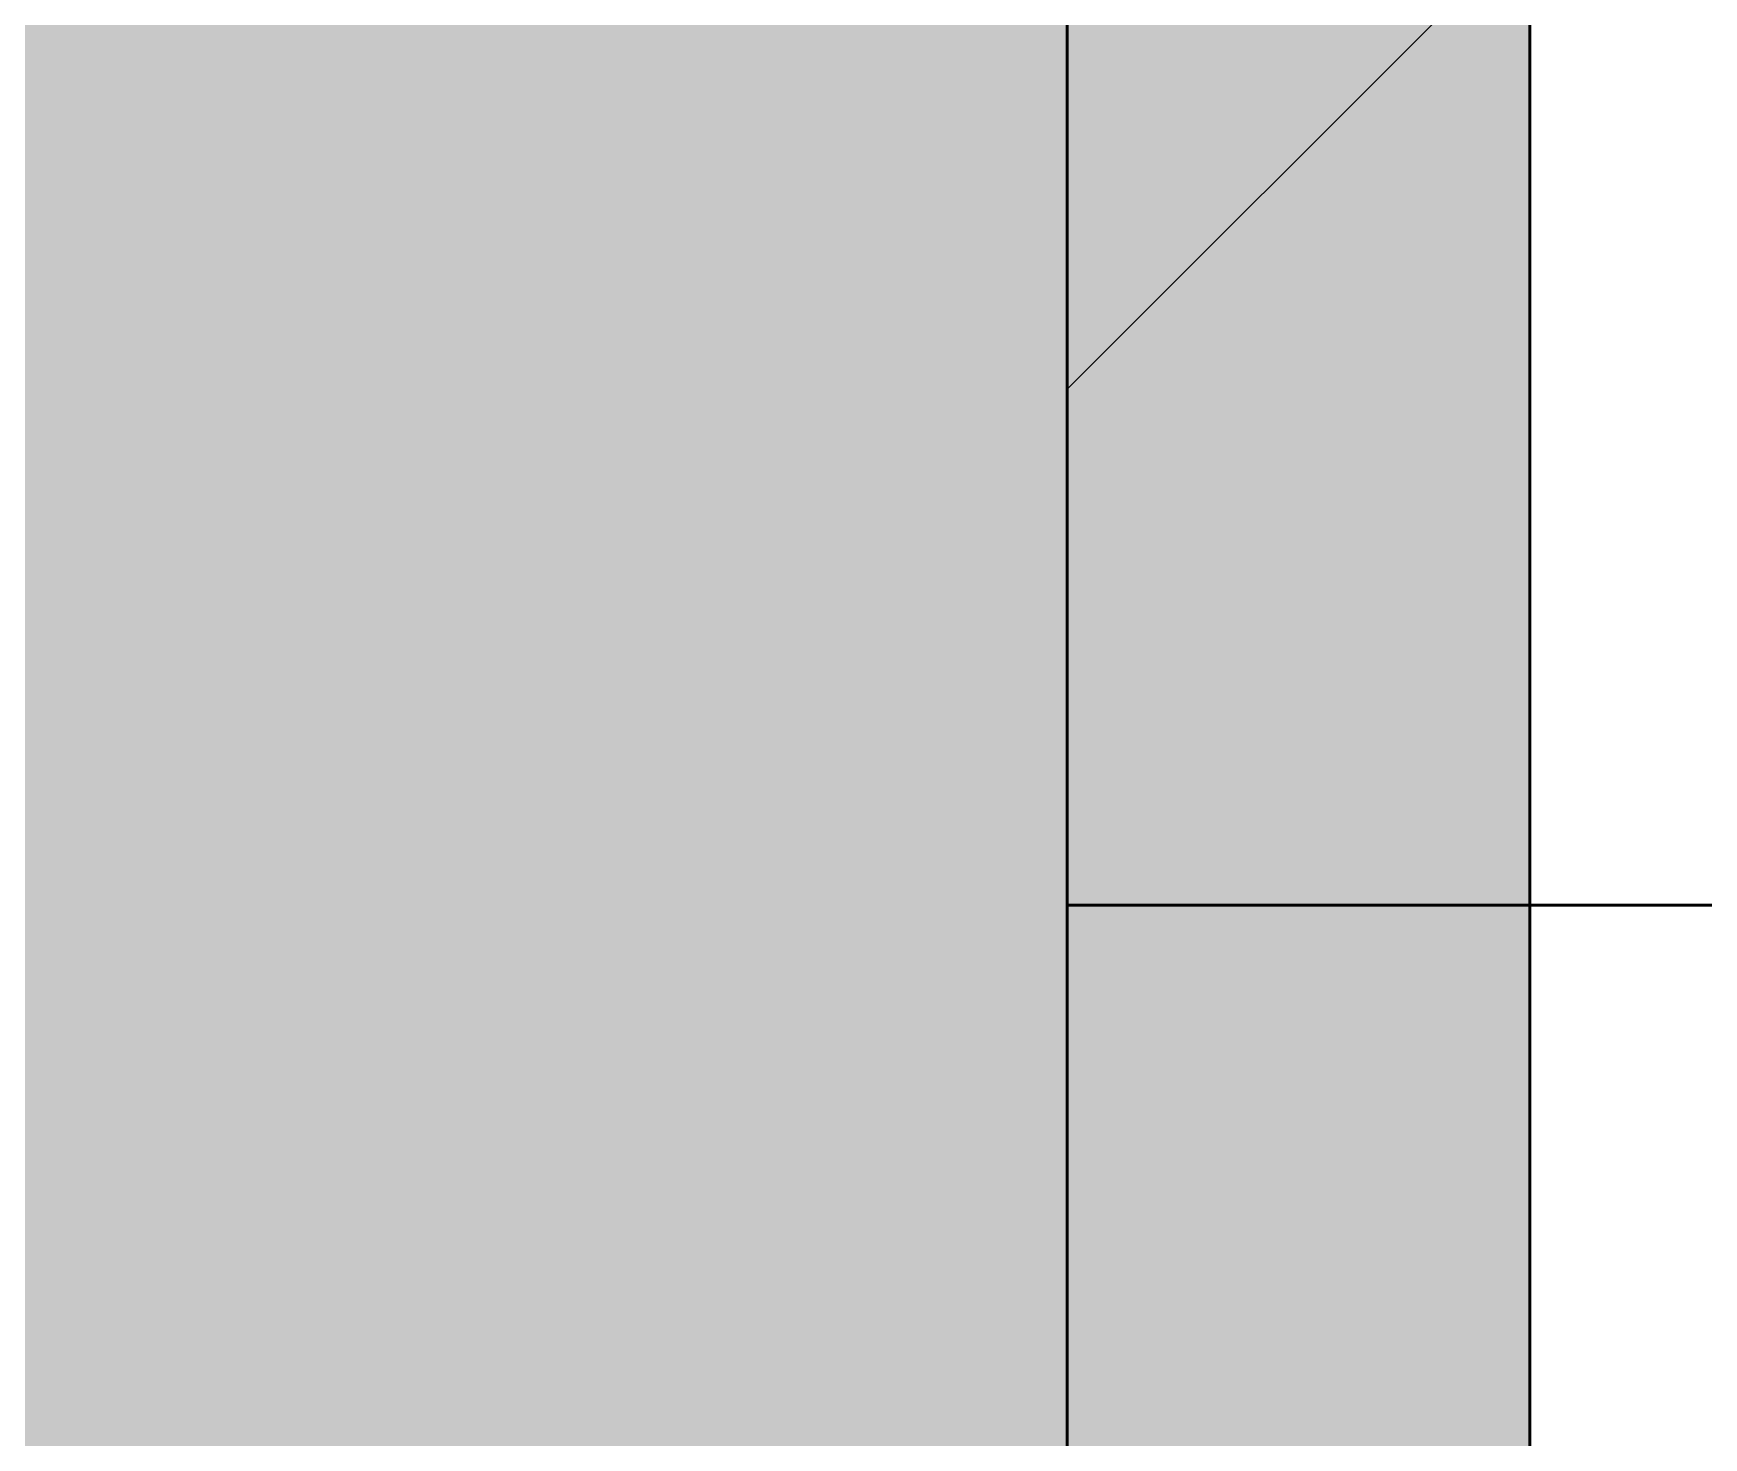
# Model space of a CAD drawing. Header units: inches. Extents: x -4266 to -1814, y 9706 to 12441.
# Drawn here: x -2716.35 to -2709.85, y 10011.52 to 10016.98 of the extents above; entities that cross this region are included whole.
import ezdxf

# ---------------------------------------------------------------- set-up
doc = ezdxf.new("R2010")
doc.units = ezdxf.units.IN
doc.header["$MEASUREMENT"] = 0
for name, color, linetype, lineweight in [('0-1', 7, 'Continuous', 5), ('0-3', 7, 'Continuous', 9), ('A-GENM-3', 250, 'Continuous', 50), ('A-GENM-6', 253, 'Continuous', 9), ('A-WALL-2', 250, 'Continuous', 50), ('A-WALL-PATT-2', 253, 'Continuous', 9), ('A-WALL-PATT-3', 252, 'Continuous', 9)]:
    doc.layers.add(name, color=color, linetype=linetype, lineweight=lineweight)

# ---------------------------------------------------------------- blocks, each defined once
blk = doc.blocks.new('V-Series_EWC4_SPVU_RFA_2015 - 1ST FLOOR-2484708-FLOOR PLAN - 1ST FLOOR')
at = {"layer": 'A-GENM-6'}
blk.add_hatch(color=256, dxfattribs=at).paths.add_polyline_path([(-3126.5211, 12060.2519), (-3103.8941, 12060.2519), (-3103.8941, 12088.1894), (-3104.3239, 12088.1894), (-3104.3316, 12088.6894), (-3131.3316, 12088.6894), (-3131.3393, 12088.1894), (-3131.7691, 12088.1894), (-3131.7691, 12060.2519)], flags=0)
at = {"layer": 'A-GENM-3'}
blk.add_line((-3131.7691, 12089.6894), (-3131.7691, 12060.2519), dxfattribs=at)
blk = doc.blocks.new('CTR - 1st Phase - Shell_rvt-1-FLOOR PLAN - 1ST FLOOR')
at = {"layer": 'A-WALL-PATT-2'}
h = blk.add_hatch(dxfattribs=at)
h.set_pattern_fill('FP_20', color=256, style=0, pattern_type=2)
h.set_pattern_definition([(0, (0, 0), (0, 9), []), (90, (0, 0), (-9, 6e-16), [])])
h.paths.add_polyline_path([(-2705.8536, 10010.5894), (-2696.3237, 10010.5894), (-2696.3237, 10013.5894), (-2710.9074, 10013.5894), (-2710.9535, 10010.5894), (-2710.5237, 10010.5894)], flags=0)
h.paths.add_polyline_path([(-2586.2435, 10010.5894), (-2520.3237, 10010.5894), (-2520.3237, 10013.5894), (-2656.3237, 10013.5894), (-2656.3237, 10010.5894), (-2653.7782, 10010.5894)], flags=0)
at = {"layer": 'A-WALL-2'}
for p, q in [((-2696.3237, 10013.5894), (-2712.3237, 10013.5894)), ((-2712.3237, 10013.5894), (-2712.3237, 10009.0894))]:
    blk.add_line(p, q, dxfattribs=at)
at = {"layer": '0-3', "rotation": 180}
blk.add_blockref('V-Series_EWC4_SPVU_RFA_2015 - 1ST FLOOR-2484708-FLOOR PLAN - 1ST FLOOR', (-5842.2928, 22098.7788), dxfattribs=at)
blk = doc.blocks.new('CTR - 1st Phase -Stairs _ Elevators_rvt-1-FLOOR PLAN - 1ST FLOOR')
at = {"layer": 'A-WALL-PATT-3'}
h = blk.add_hatch(dxfattribs=at)
h.set_pattern_fill('FP_24', color=256, style=0, pattern_type=2)
h.set_pattern_definition([(45, (0, 0), (-8.485281, 8.485281), []), (135, (0, 0), (-8.485281, -8.485281), [])])
h.paths.add_polyline_path([(-2710.9074, 10013.5894), (-2704.3237, 10013.5894), (-2704.3237, 10253.5894), (-2712.3237, 10253.5894), (-2712.3237, 10013.5894), (-2710.8853, 10015.0279)], flags=0)
at = {"layer": 'A-WALL-2'}
for p, q in [((-2712.3237, 10253.5894), (-2712.3237, 10013.5894)), ((-2712.3237, 10013.5894), (-2704.3237, 10013.5894))]:
    blk.add_line(p, q, dxfattribs=at)

msp = doc.modelspace()

# ---------------------------------------------------------------- block references
at = {"layer": '0-1'}
for name in ['CTR - 1st Phase - Shell_rvt-1-FLOOR PLAN - 1ST FLOOR', 'CTR - 1st Phase -Stairs _ Elevators_rvt-1-FLOOR PLAN - 1ST FLOOR']:
    msp.add_blockref(name, (0, 0), dxfattribs=at)

doc.saveas('drawing.dxf')
